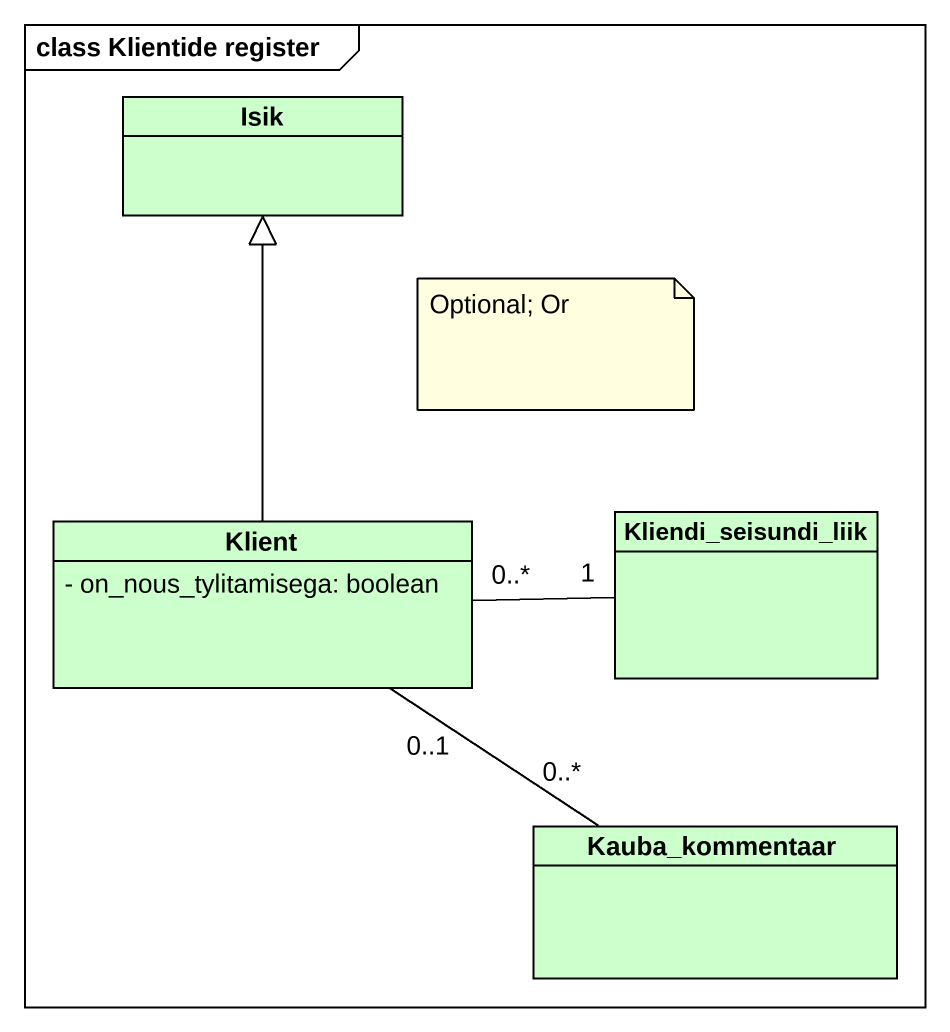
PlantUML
@startuml
mainframe class Klientide register
hide circle
hide empty members
skinparam classAttributeIconSize 0
class Isik #CCFFCC
class Klient #CCFFCC {
  - on_nous_tylitamisega: boolean
}
class Kliendi_seisundi_liik #CCFFCC
class Kauba_kommentaar #CCFFCC
Klient -up-|> Isik
Kliendi_seisundi_liik "1" -left- "0..*" Klient
Kauba_kommentaar "0..*" -up- "0..1" Klient
note as N1
  Optional; Or
end note
@enduml
